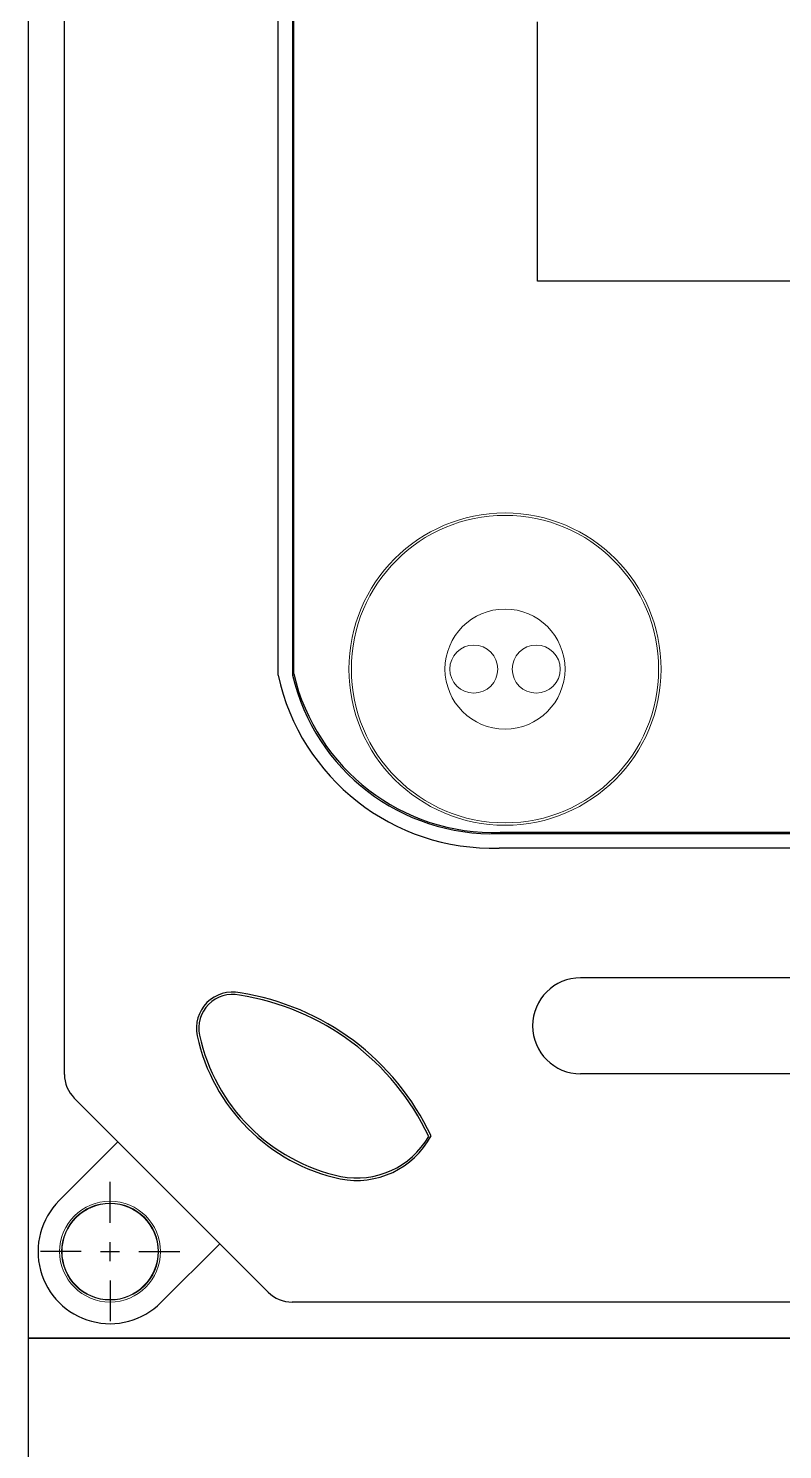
# Model space of a CAD drawing. Header units: metres. Extents: x 665631 to 671054, y 4275967 to 4279024.
# Drawn here: x 666128.71 to 666138.34, y 4276631.97 to 4276650.11 of the extents above; entities that cross this region are included whole.
import ezdxf

# ---------------------------------------------------------------- set-up
doc = ezdxf.new("R2010")
doc.units = ezdxf.units.M
doc.layers.get('0').update_dxf_attribs({"color": 5, "lineweight": 0})
doc.layers.add('AFB ANTED', color=7, linetype='Continuous')
doc.layers.add('TOP', color=7, linetype='Continuous')

# ---------------------------------------------------------------- blocks, each defined once
blk = doc.blocks.new('2A40094')
at = {"linetype": 'Continuous', "lineweight": 0}
for centre, radius in [((49.62499399999797, 142.124982), 16.25), ((49.62499399999797, 142.124982), 16), ((49.62499399999797, 142.124982), 6.25), ((46.375, 142.124982), 2.5), ((52.87500200000068, 142.124982), 2.5), ((8.499995999998646, 81.50000999999997), 5.25), ((8.499995999998646, 81.50000999999997), 5.05), ((8.499995999998646, 81.50001000000009), 5)]:
    blk.add_circle(centre, radius, dxfattribs=at)
at = {"layer": 'TOP', "linetype": 'Continuous'}
for p, q in [((6.000002031214535e-06, 72.50000200000011), (6.000002031214535e-06, 252.7500100000001)), ((3.749993999997969, 99.9497560000001), (3.749993999997969, 252.7500100000001)), ((26.00000600000203, 141.5000200000001), (26.00000600000203, 218.5000180000001)), ((27.49999799999932, 218.5000180000001), (27.49999799999932, 141.5000200000001)), ((27.62500200000068, 141.6250120000001), (27.62500200000068, 218.5000180000001)), ((52.99999399999797, 182.499988), (52.99999399999797, 209.499986)), ((112.9999879999959, 182.499988), (52.99999399999797, 182.499988)), ((48.99999599999865, 125.0000100000001), (125.999993999998, 125.0000100000001)), ((125.999993999998, 125.1250020000001), (49.125, 125.1250020000001)), ((125.999993999998, 123.5000040000001), (48.99999599999865, 123.5000040000001)), ((117.5000040000014, 110.0000040000001), (57.49999799999932, 110.0000040000001)), ((52.5, 105.0000040000001), (52.5, 104.999994)), ((117.5000040000014, 99.99999600000001), (57.49999799999932, 99.99999600000001)), ((24.97487399999227, 77.27512200000001), (4.775125999993179, 97.4748820000001)), ((3.196697999999742, 86.80329600000005), (9.321700000000419, 92.92831000000001)), ((8.499995999998646, 84.49999600000001), (8.499995999998646, 88.7500040000001)), ((5.499995999998646, 81.50001000000009), (1.250002000000677, 81.50001000000009)), ((7.499995999998646, 81.50001000000009), (9.499995999998646, 81.50001000000009)), ((8.499995999998646, 80.499998), (8.499995999998646, 82.499998)), ((11.49999399999797, 81.50001000000009), (15.75000200000068, 81.50001000000009)), ((19.92829399999755, 82.3216900000001), (13.80330600000161, 76.19670000000008)), ((8.499995999998646, 78.50000000000011), (8.499995999998646, 74.24999200000002)), ((147.5502439999982, 76.24999200000002), (27.44974599999841, 76.24999200000002)), ((6.000002031214535e-06, 31.50001000000009), (6.000002031214535e-06, 72.50000200000011)), ((0.2679519999946933, 72.50000200000011), (6.000002031214535e-06, 72.50000200000011)), ((6.000002031214535e-06, 72.50000200000011), (0.2679519999946933, 72.50000200000011)), ((1.000006000002031, 72.50000200000011), (0.2679519999946933, 72.50000200000011)), ((0.2679519999946933, 72.50000200000011), (1.000006000002031, 72.50000200000011)), ((1.000006000002031, 72.50000200000011), (2.000004000001354, 72.50000200000011)), ((2.000004000001354, 72.50000200000011), (1.000006000002031, 72.50000200000011)), ((2.000004000001354, 72.50000200000011), (172.9999979999993, 72.50000200000011)), ((172.9999979999993, 72.50000200000011), (2.000004000001354, 72.50000200000011))]:
    blk.add_line(p, q, dxfattribs=at)
for centre, radius, start, end in [((48.33989344543079, 146.351000069155), 22.86051236310692, 192.2512561284844, 271.6546588078431), ((48.3452222179767, 146.40440567797), 21.41439830947757, 193.2395473304403, 271.7521679490156), ((48.47022621797805, 146.52939767797), 21.41439830947757, 193.2395473304403, 271.7521679490156), ((57.49999799999932, 104.999994), 5, 90, 180), ((21.23958799999673, 104.7604120000001), 3.75, 77.7790810000248, 192.2209190001482), ((21.23958799999673, 104.7604120000001), 3.5, 77.77908100007338, 192.2209189998978), ((17.97086368044256, 82.25679789769174), 26.23254297230693, 25.33141070663869, 81.20792927172947), ((17.97230994158599, 82.26942011245205), 26.46940498518888, 25.18530586044092, 81.17448122204944), ((36.58380599999509, 108.0838040000001), 19.45, 192.2209190000152, 257.7790810000265), ((36.58380599999509, 108.0838040000001), 19.2, 192.2209190000178, 257.779080999991), ((57.49999799999932, 105.0000040000001), 5, 180, 270), ((7.25, 99.9497560000001), 3.5, 180, 224.9999999998855), ((34.17361116467509, 97.71560714441102), 8.808035751681814, 258.825249227744, 331.6524914274503), ((34.17106657920522, 97.84830767158508), 8.687830726639152, 259.0414221406168, 329.8176726275021), ((8.499995999998646, 81.50001000000009), 7.5, 134.9999999999804, 314.9999999999804), ((27.44974599999841, 79.74999600000001), 3.5, 224.9999999998855, 270)]:
    blk.add_arc(centre, radius, start, end, dxfattribs=at)
blk = doc.blocks.new('ANO DETAYI')
at = {"layer": 'AFB ANTED', "color": 4}
blk.add_blockref('2A40094', (-68967.30636950604, 437.3029245288122, 74.00000000653725), dxfattribs=at)

msp = doc.modelspace()

# ---------------------------------------------------------------- block references
at = {"layer": 'AFB ANTED', "color": 4, "xscale": 0.1226459346474079, "yscale": 0.1226459346474079, "zscale": 0.1226459346474079}
msp.add_blockref('ANO DETAYI', (674587.2734921332, 4276570.863935736), dxfattribs=at)

doc.saveas('drawing.dxf')
